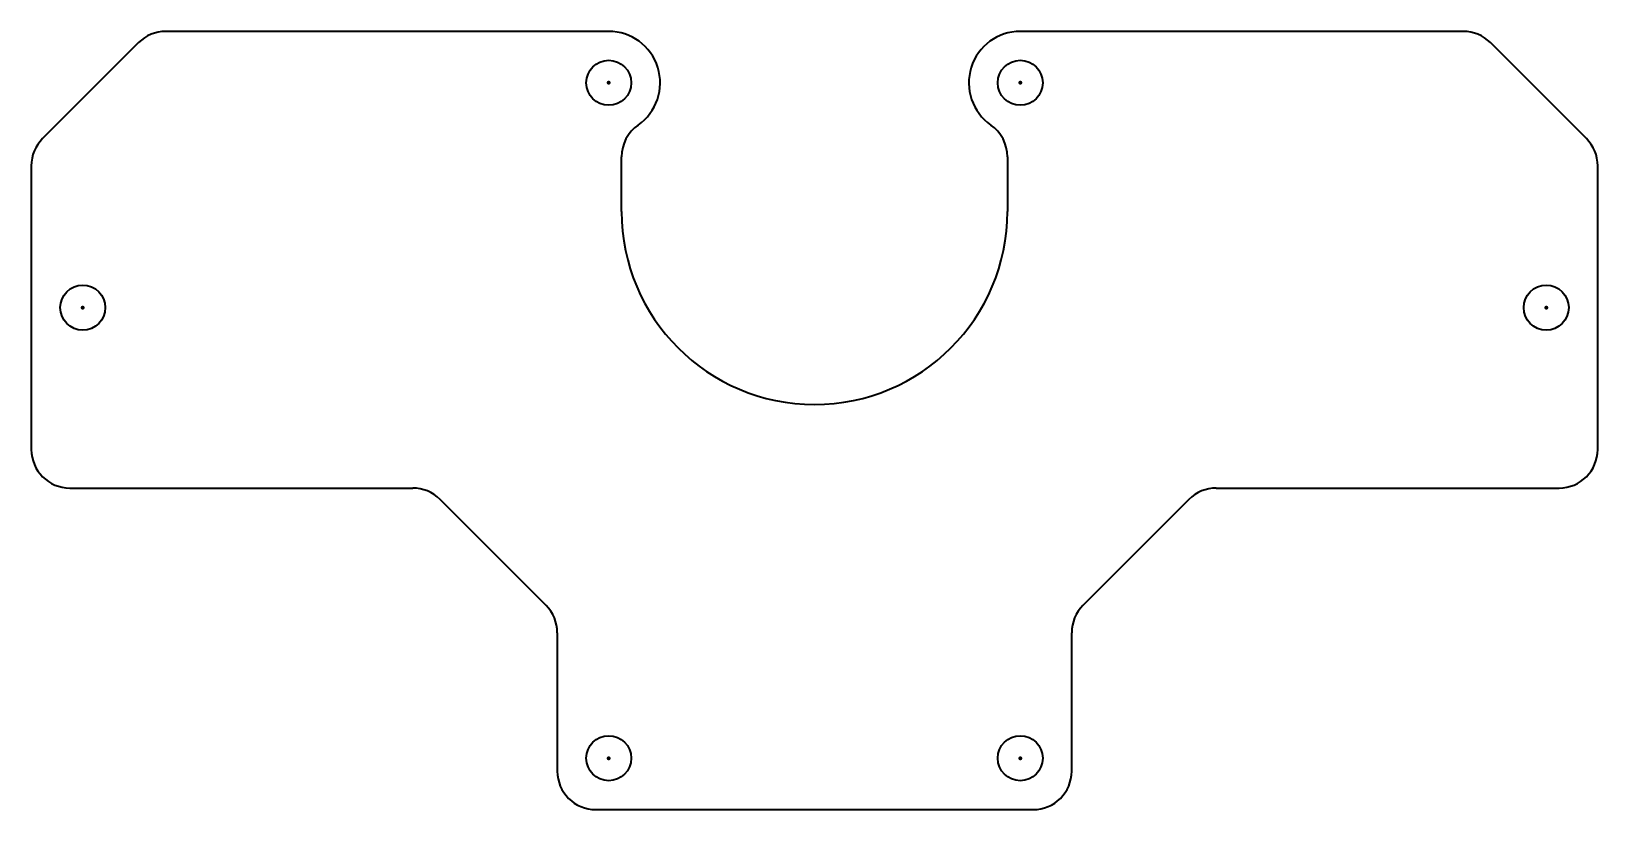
# Model space of a CAD drawing. Header units: millimetres. Extents: x -61 to 61, y -18 to 42.
import ezdxf

# ---------------------------------------------------------------- set-up
doc = ezdxf.new("R2010")
doc.units = ezdxf.units.MM
doc.layers.add('1', color=7, linetype='Continuous', true_color=0xffffff)

msp = doc.modelspace()

# ---------------------------------------------------------------- linework, layer by layer
at = {"layer": '1', "color": 80, "linetype": 'Continuous', "lineweight": 35}
for p, q in [((-16, 42), (-50.443651, 42)), ((-16, 42), (-50.443651, 42)), ((50.443651, 42), (16, 42)), ((50.443651, 42), (16, 42)), ((-52.564971, 41.12132), (-60.02132, 33.664971)), ((-52.564971, 41.12132), (-60.02132, 33.664971)), ((60.02132, 33.664971), (52.564971, 41.12132)), ((60.02132, 33.664971), (52.564971, 41.12132)), ((-15, 28), (-15, 32.255437)), ((-15, 28), (-15, 32.255437)), ((15, 32.255437), (15, 28)), ((15, 32.255437), (15, 28)), ((-60.9, 31.543651), (-60.9, 9.5)), ((-60.9, 31.543651), (-60.9, 9.5)), ((60.9, 9.5), (60.9, 31.543651)), ((60.9, 9.5), (60.9, 31.543651)), ((-57.9, 6.5), (-31.242641, 6.5)), ((-57.9, 6.5), (-31.242641, 6.5)), ((31.242641, 6.5), (57.9, 6.5)), ((31.242641, 6.5), (57.9, 6.5)), ((-20.87868, -2.62132), (-29.12132, 5.62132)), ((-29.12132, 5.62132), (-20.87868, -2.62132)), ((29.12132, 5.62132), (20.87868, -2.62132)), ((20.87868, -2.62132), (29.12132, 5.62132)), ((-20, -4.742641), (-20, -15.5)), ((-20, -4.742641), (-20, -15.5)), ((20, -15.5), (20, -4.742641)), ((20, -15.5), (20, -4.742641)), ((-17, -18.5), (17, -18.5)), ((-17, -18.5), (17, -18.5))]:
    msp.add_line(p, q, dxfattribs=at)
for centre in [(-16, 38), (-16, 38), (16, 38), (16, 38), (-56.9, 20.521825), (-56.9, 20.521825), (56.9, 20.521825), (56.9, 20.521825), (-16, -14.5), (-16, -14.5), (16, -14.5), (16, -14.5)]:
    msp.add_circle(centre, 1.75, dxfattribs=at)
for centre, radius, start, end in [((-50.443651, 39), 3, 90, 135), ((-50.443651, 39), 3, 90, 135), ((-16, 38), 4, 304.849905, 90), ((-16, 38), 4, 304.849905, 90), ((16, 38), 4, 90, 235.150095), ((16, 38), 4, 90, 235.150095), ((50.443651, 39), 3, 45, 90), ((50.443651, 39), 3, 45, 90), ((-12, 32.255437), 3, 124.849905, 180), ((-12, 32.255437), 3, 124.849905, 180), ((12, 32.255437), 3, 0, 55.150095), ((12, 32.255437), 3, 0, 55.150095), ((-57.9, 31.543651), 3, 135, 180), ((-57.9, 31.543651), 3, 135, 180), ((57.9, 31.543651), 3, 0, 45), ((57.9, 31.543651), 3, 0, 45), ((0, 28), 15, 180, 360), ((0, 28), 15, 180, 0), ((-57.9, 9.5), 3, 180, 270), ((-57.9, 9.5), 3, 180, 270), ((57.9, 9.5), 3, 270, 360), ((57.9, 9.5), 3, 270, 360), ((-31.242641, 3.5), 3, 45, 90), ((-31.242641, 3.5), 3, 45, 90), ((31.242641, 3.5), 3, 90, 135), ((31.242641, 3.5), 3, 90, 135), ((-23, -4.742641), 3, 0, 45), ((-23, -4.742641), 3, 0, 45), ((23, -4.742641), 3, 135, 180), ((23, -4.742641), 3, 135, 180), ((-17, -15.5), 3, 180, 270), ((-17, -15.5), 3, 180, 270), ((17, -15.5), 3, 270, 0), ((17, -15.5), 3, 270, 0)]:
    msp.add_arc(centre, radius, start, end, dxfattribs=at)
at = {"layer": '1', "color": 163, "linetype": 'Continuous', "lineweight": 70}
for p in [(-16, 38), (16, 38), (-56.9, 20.521825), (56.9, 20.521825), (-16, -14.5), (16, -14.5)]:
    msp.add_point(p, dxfattribs=at)

doc.saveas('drawing.dxf')
